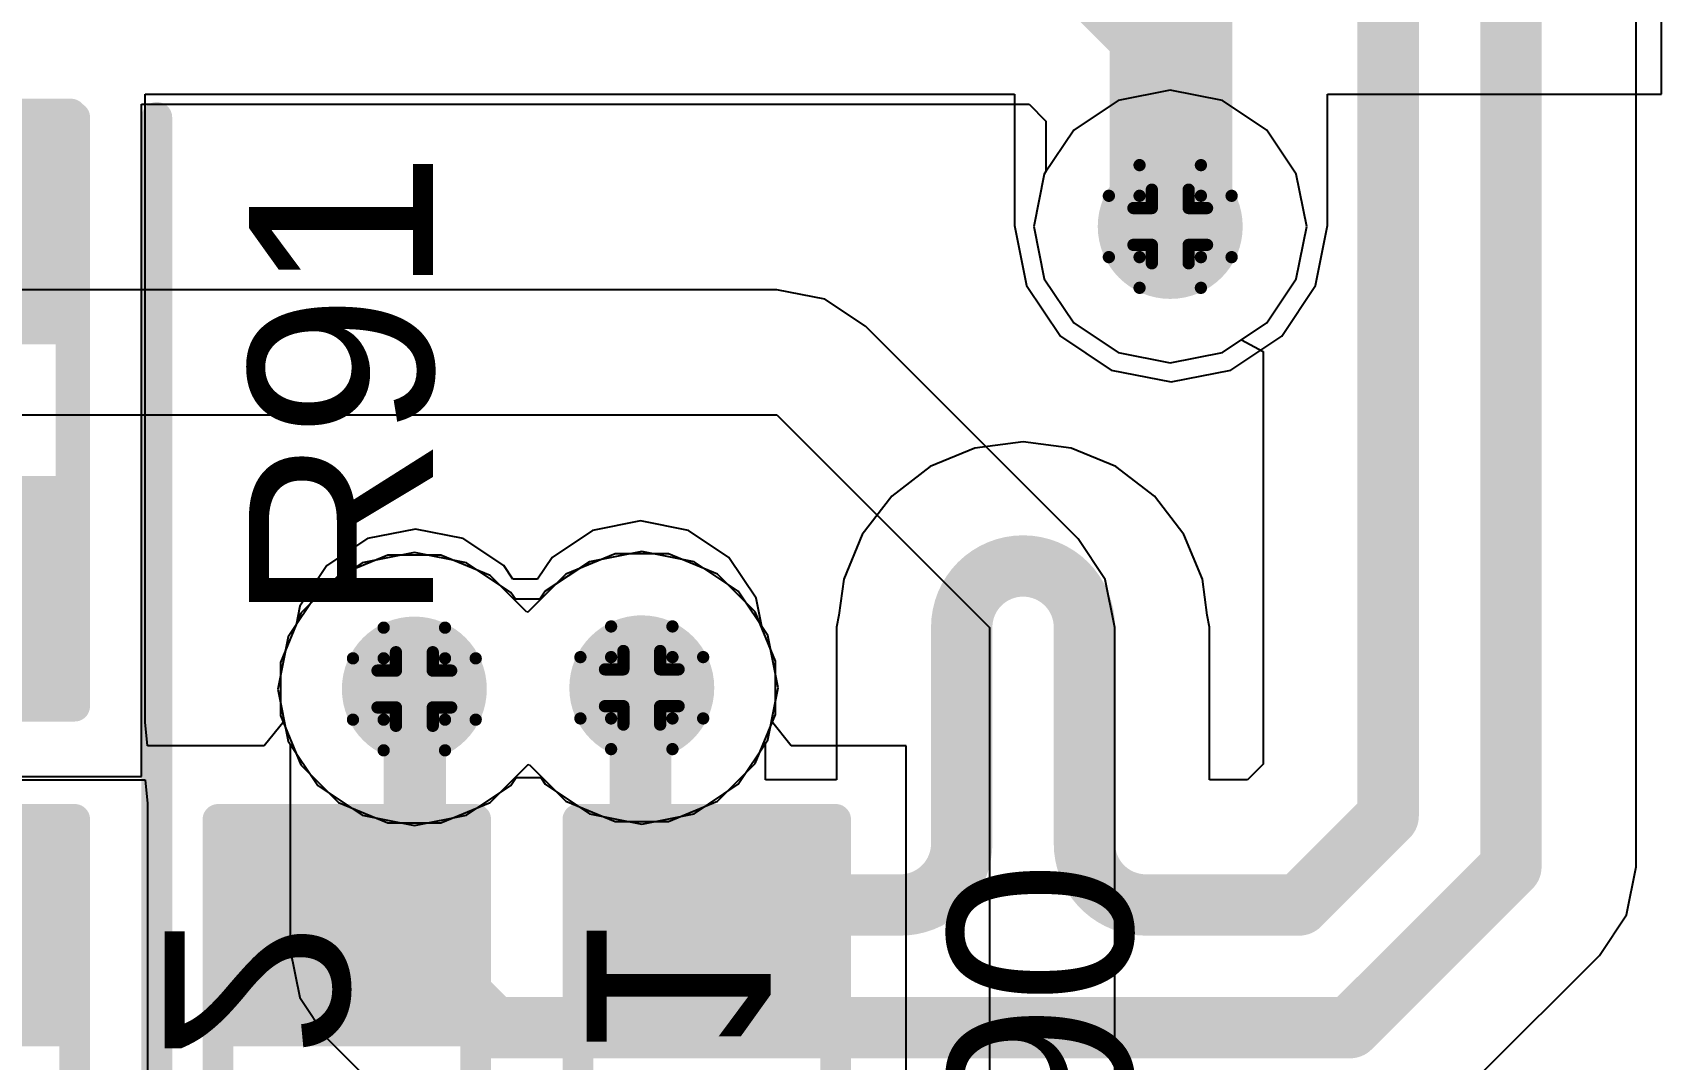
# Model space of a CAD drawing. Header units: inches. Extents: x 0 to 198, y 0 to 199.
# Drawn here: x 3.6598 to 3.9252, y 3.4739 to 3.6413 of the extents above; entities that cross this region are included whole.
import ezdxf

# ---------------------------------------------------------------- set-up
doc = ezdxf.new("R2010")
doc.units = ezdxf.units.IN
doc.header["$MEASUREMENT"] = 0
for name, color, linetype in [('Bottom Layer', 5, 'Continuous'), ('Bottom Overlay', 54, 'Continuous'), ('Bottom Paste', 16, 'Continuous'), ('Bottom Solder', 6, 'Continuous'), ('Drill Drawing', 1, 'Continuous'), ('Layer 1', 16, 'Continuous'), ('Layer 2', 76, 'Continuous'), ('Top Layer', 1, 'Continuous'), ('Top Overlay', 2, 'Continuous'), ('Top Paste', 8, 'Continuous'), ('Top Solder', 216, 'Continuous'), ('Via Holes', 16, 'Continuous')]:
    doc.layers.add(name, color=color, linetype=linetype)
doc.styles.add('Arial', font='', dxfattribs={"height": 0.2})
doc.styles.get('Arial').set_extended_font_data('Arial')

# ---------------------------------------------------------------- blocks, each defined once
blk = doc.blocks.new('R___0603_88')
at = {"layer": 'Top Layer'}
for points in [[(-0.015, 0.0175), (-0.015, -0.0175), (-0.045, -0.0175), (-0.045, 0.0175)], [(0.045, 0.0175), (0.045, -0.0175), (0.015, -0.0175), (0.015, 0.0175)]]:
    blk.add_hatch(color=1, dxfattribs=at).paths.add_polyline_path(points)
at = {"layer": 'Top Paste'}
for points in [[(-0.015, 0.0175), (-0.015, -0.0175), (-0.045, -0.0175), (-0.045, 0.0175)], [(0.045, 0.0175), (0.045, -0.0175), (0.015, -0.0175), (0.015, 0.0175)]]:
    blk.add_hatch(color=8, dxfattribs=at).paths.add_polyline_path(points)
at = {"layer": 'Top Solder'}
for points in [[(-0.011, 0.0215), (-0.011, -0.0215), (-0.049, -0.0215), (-0.049, 0.0215)], [(0.049, 0.0215), (0.049, -0.0215), (0.011, -0.0215), (0.011, 0.0215)]]:
    blk.add_hatch(color=216, dxfattribs=at).paths.add_polyline_path(points)
at = {"layer": 'Top Overlay'}
for points in [[(0.048, 0.021, 0.005, 0.005, 0), (-0.048, 0.021, 0.005, 0.005, 0)], [(-0.048, -0.021, 0.005, 0.005, 0), (-0.048, 0.021, 0.005, 0.005, 0)], [(0.048, -0.021, 0.005, 0.005, 0), (0.048, 0.021, 0.005, 0.005, 0)], [(0.048, -0.021, 0.005, 0.005, 0), (-0.048, -0.021, 0.005, 0.005, 0)]]:
    blk.add_lwpolyline(points, format="xyseb", dxfattribs=at)
for points in [[(-0.04925, 0.021, 0.0025, 0.0025, 1), (-0.04675, 0.021, 0.0025, 0.0025, 1)], [(-0.04925, 0.021, 0.0025, 0.0025, 1), (-0.04675, 0.021, 0.0025, 0.0025, 1)], [(0.04675, 0.021, 0.0025, 0.0025, 1), (0.04925, 0.021, 0.0025, 0.0025, 1)], [(0.04675, 0.021, 0.0025, 0.0025, 1), (0.04925, 0.021, 0.0025, 0.0025, 1)], [(-0.04925, -0.021, 0.0025, 0.0025, 1), (-0.04675, -0.021, 0.0025, 0.0025, 1)], [(-0.04925, -0.021, 0.0025, 0.0025, 1), (-0.04675, -0.021, 0.0025, 0.0025, 1)], [(0.04675, -0.021, 0.0025, 0.0025, 1), (0.04925, -0.021, 0.0025, 0.0025, 1)], [(0.04675, -0.021, 0.0025, 0.0025, 1), (0.04925, -0.021, 0.0025, 0.0025, 1)]]:
    blk.add_lwpolyline(points, format="xyseb", close=True, dxfattribs=at)
blk = doc.blocks.new('R___0603_92')
at = {"layer": 'Top Layer'}
for points in [[(-0.015, 0.0175), (-0.015, -0.0175), (-0.045, -0.0175), (-0.045, 0.0175)], [(0.045, 0.0175), (0.045, -0.0175), (0.015, -0.0175), (0.015, 0.0175)]]:
    blk.add_hatch(color=1, dxfattribs=at).paths.add_polyline_path(points)
at = {"layer": 'Top Paste'}
for points in [[(-0.015, 0.0175), (-0.015, -0.0175), (-0.045, -0.0175), (-0.045, 0.0175)], [(0.045, 0.0175), (0.045, -0.0175), (0.015, -0.0175), (0.015, 0.0175)]]:
    blk.add_hatch(color=8, dxfattribs=at).paths.add_polyline_path(points)
at = {"layer": 'Top Solder'}
for points in [[(-0.011, 0.0215), (-0.011, -0.0215), (-0.049, -0.0215), (-0.049, 0.0215)], [(0.049, 0.0215), (0.049, -0.0215), (0.011, -0.0215), (0.011, 0.0215)]]:
    blk.add_hatch(color=216, dxfattribs=at).paths.add_polyline_path(points)
at = {"layer": 'Top Overlay'}
for points in [[(-0.048, -0.021, 0.005, 0.005, 0), (-0.048, 0.021, 0.005, 0.005, 0)], [(0.048, 0.021, 0.005, 0.005, 0), (-0.048, 0.021, 0.005, 0.005, 0)], [(0.048, -0.021, 0.005, 0.005, 0), (0.048, 0.021, 0.005, 0.005, 0)], [(0.048, -0.021, 0.005, 0.005, 0), (-0.048, -0.021, 0.005, 0.005, 0)]]:
    blk.add_lwpolyline(points, format="xyseb", dxfattribs=at)
for points in [[(-0.04925, 0.021, 0.0025, 0.0025, 1), (-0.04675, 0.021, 0.0025, 0.0025, 1)], [(-0.04925, 0.021, 0.0025, 0.0025, 1), (-0.04675, 0.021, 0.0025, 0.0025, 1)], [(0.04675, 0.021, 0.0025, 0.0025, 1), (0.04925, 0.021, 0.0025, 0.0025, 1)], [(0.04675, 0.021, 0.0025, 0.0025, 1), (0.04925, 0.021, 0.0025, 0.0025, 1)], [(-0.04925, -0.021, 0.0025, 0.0025, 1), (-0.04675, -0.021, 0.0025, 0.0025, 1)], [(-0.04925, -0.021, 0.0025, 0.0025, 1), (-0.04675, -0.021, 0.0025, 0.0025, 1)], [(0.04675, -0.021, 0.0025, 0.0025, 1), (0.04925, -0.021, 0.0025, 0.0025, 1)], [(0.04675, -0.021, 0.0025, 0.0025, 1), (0.04925, -0.021, 0.0025, 0.0025, 1)]]:
    blk.add_lwpolyline(points, format="xyseb", close=True, dxfattribs=at)
blk = doc.blocks.new('R___0603_100')
at = {"layer": 'Top Layer'}
for points in [[(-0.015, 0.0175), (-0.015, -0.0175), (-0.045, -0.0175), (-0.045, 0.0175)], [(0.045, 0.0175), (0.045, -0.0175), (0.015, -0.0175), (0.015, 0.0175)]]:
    blk.add_hatch(color=1, dxfattribs=at).paths.add_polyline_path(points)
at = {"layer": 'Top Paste'}
for points in [[(-0.015, 0.0175), (-0.015, -0.0175), (-0.045, -0.0175), (-0.045, 0.0175)], [(0.045, 0.0175), (0.045, -0.0175), (0.015, -0.0175), (0.015, 0.0175)]]:
    blk.add_hatch(color=8, dxfattribs=at).paths.add_polyline_path(points)
at = {"layer": 'Top Solder'}
for points in [[(-0.011, 0.0215), (-0.011, -0.0215), (-0.049, -0.0215), (-0.049, 0.0215)], [(0.049, 0.0215), (0.049, -0.0215), (0.011, -0.0215), (0.011, 0.0215)]]:
    blk.add_hatch(color=216, dxfattribs=at).paths.add_polyline_path(points)
at = {"layer": 'Top Overlay'}
for points in [[(0.048, 0.021, 0.005, 0.005, 0), (-0.048, 0.021, 0.005, 0.005, 0)], [(-0.048, -0.021, 0.005, 0.005, 0), (-0.048, 0.021, 0.005, 0.005, 0)], [(0.048, -0.021, 0.005, 0.005, 0), (0.048, 0.021, 0.005, 0.005, 0)], [(0.048, -0.021, 0.005, 0.005, 0), (-0.048, -0.021, 0.005, 0.005, 0)]]:
    blk.add_lwpolyline(points, format="xyseb", dxfattribs=at)
for points in [[(-0.04925, 0.021, 0.0025, 0.0025, 1), (-0.04675, 0.021, 0.0025, 0.0025, 1)], [(-0.04925, 0.021, 0.0025, 0.0025, 1), (-0.04675, 0.021, 0.0025, 0.0025, 1)], [(0.04675, 0.021, 0.0025, 0.0025, 1), (0.04925, 0.021, 0.0025, 0.0025, 1)], [(0.04675, 0.021, 0.0025, 0.0025, 1), (0.04925, 0.021, 0.0025, 0.0025, 1)], [(-0.04925, -0.021, 0.0025, 0.0025, 1), (-0.04675, -0.021, 0.0025, 0.0025, 1)], [(-0.04925, -0.021, 0.0025, 0.0025, 1), (-0.04675, -0.021, 0.0025, 0.0025, 1)], [(0.04675, -0.021, 0.0025, 0.0025, 1), (0.04925, -0.021, 0.0025, 0.0025, 1)], [(0.04675, -0.021, 0.0025, 0.0025, 1), (0.04925, -0.021, 0.0025, 0.0025, 1)]]:
    blk.add_lwpolyline(points, format="xyseb", close=True, dxfattribs=at)
blk = doc.blocks.new('R___0603_101')
at = {"layer": 'Top Layer'}
for points in [[(-0.015, 0.0175), (-0.015, -0.0175), (-0.045, -0.0175), (-0.045, 0.0175)], [(0.045, 0.0175), (0.045, -0.0175), (0.015, -0.0175), (0.015, 0.0175)]]:
    blk.add_hatch(color=1, dxfattribs=at).paths.add_polyline_path(points)
at = {"layer": 'Top Paste'}
for points in [[(-0.015, 0.0175), (-0.015, -0.0175), (-0.045, -0.0175), (-0.045, 0.0175)], [(0.045, 0.0175), (0.045, -0.0175), (0.015, -0.0175), (0.015, 0.0175)]]:
    blk.add_hatch(color=8, dxfattribs=at).paths.add_polyline_path(points)
at = {"layer": 'Top Solder'}
for points in [[(-0.011, 0.0215), (-0.011, -0.0215), (-0.049, -0.0215), (-0.049, 0.0215)], [(0.049, 0.0215), (0.049, -0.0215), (0.011, -0.0215), (0.011, 0.0215)]]:
    blk.add_hatch(color=216, dxfattribs=at).paths.add_polyline_path(points)
at = {"layer": 'Top Overlay'}
for points in [[(0.048, 0.021, 0.005, 0.005, 0), (-0.048, 0.021, 0.005, 0.005, 0)], [(-0.048, -0.021, 0.005, 0.005, 0), (-0.048, 0.021, 0.005, 0.005, 0)], [(0.048, -0.021, 0.005, 0.005, 0), (0.048, 0.021, 0.005, 0.005, 0)], [(0.048, -0.021, 0.005, 0.005, 0), (-0.048, -0.021, 0.005, 0.005, 0)]]:
    blk.add_lwpolyline(points, format="xyseb", dxfattribs=at)
for points in [[(-0.04925, 0.021, 0.0025, 0.0025, 1), (-0.04675, 0.021, 0.0025, 0.0025, 1)], [(-0.04925, 0.021, 0.0025, 0.0025, 1), (-0.04675, 0.021, 0.0025, 0.0025, 1)], [(0.04675, 0.021, 0.0025, 0.0025, 1), (0.04925, 0.021, 0.0025, 0.0025, 1)], [(0.04675, 0.021, 0.0025, 0.0025, 1), (0.04925, 0.021, 0.0025, 0.0025, 1)], [(-0.04925, -0.021, 0.0025, 0.0025, 1), (-0.04675, -0.021, 0.0025, 0.0025, 1)], [(-0.04925, -0.021, 0.0025, 0.0025, 1), (-0.04675, -0.021, 0.0025, 0.0025, 1)], [(0.04675, -0.021, 0.0025, 0.0025, 1), (0.04925, -0.021, 0.0025, 0.0025, 1)], [(0.04675, -0.021, 0.0025, 0.0025, 1), (0.04925, -0.021, 0.0025, 0.0025, 1)]]:
    blk.add_lwpolyline(points, format="xyseb", close=True, dxfattribs=at)
blk = doc.blocks.new('R___0603_B_102')
at = {"layer": 'Bottom Layer'}
for points in [[(-0.045, -0.0175), (-0.045, 0.0175), (-0.015, 0.0175), (-0.015, -0.0175)], [(0.015, -0.0175), (0.015, 0.0175), (0.045, 0.0175), (0.045, -0.0175)]]:
    blk.add_hatch(color=5, dxfattribs=at).paths.add_polyline_path(points)
at = {"layer": 'Bottom Paste'}
for points in [[(-0.045, -0.0175), (-0.045, 0.0175), (-0.015, 0.0175), (-0.015, -0.0175)], [(0.015, -0.0175), (0.015, 0.0175), (0.045, 0.0175), (0.045, -0.0175)]]:
    blk.add_hatch(color=16, dxfattribs=at).paths.add_polyline_path(points)
at = {"layer": 'Bottom Solder'}
for points in [[(-0.049, -0.0215), (-0.049, 0.0215), (-0.011, 0.0215), (-0.011, -0.0215)], [(0.011, -0.0215), (0.011, 0.0215), (0.049, 0.0215), (0.049, -0.0215)]]:
    blk.add_hatch(color=6, dxfattribs=at).paths.add_polyline_path(points)
at = {"layer": 'Bottom Overlay'}
for points in [[(-0.048, -0.021, 0.005, 0.005, 0), (-0.048, 0.021, 0.005, 0.005, 0)], [(0.048, 0.021, 0.005, 0.005, 0), (-0.048, 0.021, 0.005, 0.005, 0)], [(0.048, -0.021, 0.005, 0.005, 0), (0.048, 0.021, 0.005, 0.005, 0)], [(0.048, -0.021, 0.005, 0.005, 0), (-0.048, -0.021, 0.005, 0.005, 0)]]:
    blk.add_lwpolyline(points, format="xyseb", dxfattribs=at)
for points in [[(-0.04925, 0.021, 0.0025, 0.0025, 1), (-0.04675, 0.021, 0.0025, 0.0025, 1)], [(-0.04925, 0.021, 0.0025, 0.0025, 1), (-0.04675, 0.021, 0.0025, 0.0025, 1)], [(0.04675, 0.021, 0.0025, 0.0025, 1), (0.04925, 0.021, 0.0025, 0.0025, 1)], [(0.04675, 0.021, 0.0025, 0.0025, 1), (0.04925, 0.021, 0.0025, 0.0025, 1)], [(-0.04925, -0.021, 0.0025, 0.0025, 1), (-0.04675, -0.021, 0.0025, 0.0025, 1)], [(-0.04925, -0.021, 0.0025, 0.0025, 1), (-0.04675, -0.021, 0.0025, 0.0025, 1)], [(0.04675, -0.021, 0.0025, 0.0025, 1), (0.04925, -0.021, 0.0025, 0.0025, 1)], [(0.04675, -0.021, 0.0025, 0.0025, 1), (0.04925, -0.021, 0.0025, 0.0025, 1)]]:
    blk.add_lwpolyline(points, format="xyseb", close=True, dxfattribs=at)

msp = doc.modelspace()

# ---------------------------------------------------------------- hatches: boundary and pattern name
at = {"layer": 'Bottom Layer'}
h = msp.add_hatch(color=5, dxfattribs=at)
edge = h.paths.add_edge_path()
edge.add_arc((3.84513, 3.60967), 0.01181, 0, 360)
h = msp.add_hatch(color=5, dxfattribs=at)
edge = h.paths.add_edge_path()
edge.add_arc((3.72196, 3.53426), 0.01181, 0, 360)
h = msp.add_hatch(color=5, dxfattribs=at)
edge = h.paths.add_edge_path()
edge.add_arc((3.75902, 3.53446), 0.01181, 0, 360)
at = {"layer": 'Layer 1'}
h = msp.add_hatch(color=16, dxfattribs=at)
edge = h.paths.add_edge_path()
edge.add_arc((3.84513, 3.60967), 0.01181, 0, 360)
h = msp.add_hatch(color=16, dxfattribs=at)
edge = h.paths.add_edge_path()
edge.add_arc((3.72196, 3.53426), 0.01181, 0, 360)
h = msp.add_hatch(color=16, dxfattribs=at)
edge = h.paths.add_edge_path()
edge.add_arc((3.75902, 3.53446), 0.01181, 0, 360)
at = {"layer": 'Layer 2'}
h = msp.add_hatch(color=76, dxfattribs=at)
edge = h.paths.add_edge_path()
edge.add_arc((3.84513, 3.60967), 0.01181, 0, 360)
h = msp.add_hatch(color=76, dxfattribs=at)
edge = h.paths.add_edge_path()
edge.add_arc((3.72196, 3.53426), 0.01181, 0, 360)
h = msp.add_hatch(color=76, dxfattribs=at)
edge = h.paths.add_edge_path()
edge.add_arc((3.75902, 3.53446), 0.01181, 0, 360)
at = {"layer": 'Top Layer'}
h = msp.add_hatch(color=1, dxfattribs=at)
edge = h.paths.add_edge_path()
edge.add_arc((3.84513, 3.60967), 0.01181, 0, 360)
h = msp.add_hatch(color=1, dxfattribs=at)
edge = h.paths.add_edge_path()
edge.add_arc((3.72196, 3.53426), 0.01181, 0, 360)
h = msp.add_hatch(color=1, dxfattribs=at)
edge = h.paths.add_edge_path()
edge.add_arc((3.75902, 3.53446), 0.01181, 0, 360)
at = {"layer": 'Via Holes'}
h = msp.add_hatch(color=7, dxfattribs=at)
edge = h.paths.add_edge_path()
edge.add_arc((3.84513, 3.60967), 0.00591, 0, 360)
h = msp.add_hatch(color=7, dxfattribs=at)
edge = h.paths.add_edge_path()
edge.add_arc((3.72196, 3.53426), 0.00591, 0, 360)
h = msp.add_hatch(color=7, dxfattribs=at)
edge = h.paths.add_edge_path()
edge.add_arc((3.75902, 3.53446), 0.00591, 0, 360)

# ---------------------------------------------------------------- linework, layer by layer
at = {"layer": 'Bottom Layer'}
for p, q in [((3.92103, 3.50526), (3.92103, 3.66284)), ((3.6775, 3.58), (3.6775, 3.62961)), ((3.6775, 3.62961), (3.82212, 3.62961)), ((3.82212, 3.62961), (3.82487, 3.62686)), ((3.82487, 3.62686), (3.82487, 3.61861)), ((3.82458, 3.61818), (3.82289, 3.60967)), ((3.82487, 3.61861), (3.82458, 3.61818)), ((3.82289, 3.60967), (3.82458, 3.60116)), ((3.82458, 3.60116), (3.8294, 3.59394)), ((3.8294, 3.59394), (3.83662, 3.58912)), ((3.85364, 3.58912), (3.85672, 3.59118)), ((3.85672, 3.59118), (3.86025, 3.5893)), ((3.83662, 3.58912), (3.84513, 3.58743)), ((3.84513, 3.58743), (3.85364, 3.58912)), ((3.86025, 3.5893), (3.86025, 3.52199)), ((3.6775, 3.52), (3.6775, 3.58)), ((3.81331, 3.57355), (3.80602, 3.57052)), ((3.82115, 3.57458), (3.81331, 3.57355)), ((3.82898, 3.57355), (3.82115, 3.57458)), ((3.83628, 3.57052), (3.82898, 3.57355)), ((3.80602, 3.57052), (3.79975, 3.56571)), ((3.84254, 3.56571), (3.83628, 3.57052)), ((3.79975, 3.56571), (3.79494, 3.55945)), ((3.84735, 3.55945), (3.84254, 3.56571)), ((3.72214, 3.56034), (3.71433, 3.55879)), ((3.72994, 3.55879), (3.72214, 3.56034)), ((3.75101, 3.56012), (3.74439, 3.5557)), ((3.75881, 3.56167), (3.75101, 3.56012)), ((3.76662, 3.56012), (3.75881, 3.56167)), ((3.77323, 3.5557), (3.76662, 3.56012)), ((3.79494, 3.55945), (3.79192, 3.55215)), ((3.85037, 3.55215), (3.84735, 3.55945)), ((3.71433, 3.55879), (3.70772, 3.55437)), ((3.73655, 3.55437), (3.72994, 3.55879)), ((3.70772, 3.55437), (3.7033, 3.54775)), ((3.73803, 3.55216), (3.73655, 3.55437)), ((3.74439, 3.5557), (3.74203, 3.55216)), ((3.77765, 3.54908), (3.77323, 3.5557)), ((3.74203, 3.55216), (3.73803, 3.55216)), ((3.79192, 3.55215), (3.79115, 3.54629)), ((3.85114, 3.54629), (3.85037, 3.55215)), ((3.77857, 3.54446), (3.77765, 3.54908)), ((3.7033, 3.54775), (3.70268, 3.54466)), ((3.79115, 3.54629), (3.79075, 3.54432)), ((3.85154, 3.54432), (3.85114, 3.54629)), ((3.70268, 3.54466), (3.70142, 3.54277)), ((3.77956, 3.54297), (3.77857, 3.54446)), ((3.79075, 3.54432), (3.79075, 3.51945)), ((3.85154, 3.51945), (3.85154, 3.54432)), ((3.70142, 3.54277), (3.69973, 3.53426)), ((3.78126, 3.53446), (3.77956, 3.54297)), ((3.69973, 3.53426), (3.70142, 3.52575)), ((3.77956, 3.52595), (3.78126, 3.53446)), ((3.70142, 3.52575), (3.70174, 3.52526)), ((3.70174, 3.52526), (3.70174, 3.49175)), ((3.7792, 3.52542), (3.77956, 3.52595)), ((3.7792, 3.51945), (3.7792, 3.52542)), ((3.6125, 3.52), (3.6775, 3.52)), ((3.79075, 3.51945), (3.7792, 3.51945)), ((3.8577, 3.51945), (3.85154, 3.51945)), ((3.86025, 3.52199), (3.8577, 3.51945)), ((3.91948, 3.49746), (3.92103, 3.50526)), ((3.91506, 3.49084), (3.91948, 3.49746)), ((3.70174, 3.49175), (3.7033, 3.48395)), ((3.89574, 3.47152), (3.91506, 3.49084)), ((3.7033, 3.48395), (3.70772, 3.47733)), ((3.70772, 3.47733), (3.71633, 3.46872))]:
    msp.add_line(p, q, dxfattribs=at)
for points in [[(3.90064, 3.50526, 0.01, 0.01, 0), (3.90064, 3.66284, 0.01, 0.01, 0)], [(3.88064, 3.51355, 0.01, 0.01, 0), (3.88064, 3.65456, 0.01, 0.01, 0)], [(3.83057, 3.65, 0.01, 0.01, 0), (3.84527, 3.63531, 0.01, 0.01, 0)], [(3.84527, 3.60981, 0.01, 0.01, 0), (3.84527, 3.63531, 0.01, 0.01, 0)], [(3.84513, 3.60967, 0.01, 0.01, 0), (3.84527, 3.60981, 0.01, 0.01, 0)], [(3.81115, 3.54432, 0.01, 0.01, -1), (3.83115, 3.54432, 0.01, 0.01, 0)], [(3.81115, 3.50905, 0.01, 0.01, 0), (3.81115, 3.54432, 0.01, 0.01, 0)], [(3.83115, 3.50905, 0.01, 0.01, 0), (3.83115, 3.54432, 0.01, 0.01, 0)], [(3.75881, 3.50778, 0.01, 0.01, 0), (3.75881, 3.54128, 0.01, 0.01, 0)], [(3.72214, 3.49175, 0.01, 0.01, 0), (3.72214, 3.53995, 0.01, 0.01, 0)], [(3.86615, 3.49905, 0.01, 0.01, 0), (3.88064, 3.51355, 0.01, 0.01, 0)], [(3.75881, 3.50778, 0.01, 0.01, 0), (3.76754, 3.49905, 0.01, 0.01, 0)], [(3.81115, 3.50905, 0.01, 0.01, -0.414214), (3.80115, 3.49905, 0.01, 0.01, 0)], [(3.84115, 3.49905, 0.01, 0.01, -0.414214), (3.83115, 3.50905, 0.01, 0.01, 0)], [(3.87443, 3.47905, 0.01, 0.01, 0), (3.90064, 3.50526, 0.01, 0.01, 0)], [(3.76754, 3.49905, 0.01, 0.01, 0), (3.77661, 3.49905, 0.01, 0.01, 0)], [(3.77661, 3.49905, 0.01, 0.01, 0), (3.80115, 3.49905, 0.01, 0.01, 0)], [(3.84115, 3.49905, 0.01, 0.01, 0), (3.86615, 3.49905, 0.01, 0.01, 0)], [(3.72214, 3.49175, 0.01, 0.01, 0), (3.73483, 3.47905, 0.01, 0.01, 0)], [(3.73483, 3.47905, 0.01, 0.01, 0), (3.87443, 3.47905, 0.01, 0.01, 0)]]:
    msp.add_lwpolyline(points, format="xyseb", dxfattribs=at)
for points in [[(3.84277, 3.63531, 0.005, 0.005, 1), (3.84777, 3.63531, 0.005, 0.005, 1)], [(3.84277, 3.63531, 0.005, 0.005, 1), (3.84777, 3.63531, 0.005, 0.005, 1)], [(3.84263, 3.60967, 0.005, 0.005, 1), (3.84763, 3.60967, 0.005, 0.005, 1)], [(3.84277, 3.60981, 0.005, 0.005, 1), (3.84777, 3.60981, 0.005, 0.005, 1)], [(3.84277, 3.60981, 0.005, 0.005, 1), (3.84777, 3.60981, 0.005, 0.005, 1)], [(3.80865, 3.54432, 0.005, 0.005, 1), (3.81365, 3.54432, 0.005, 0.005, 1)], [(3.80865, 3.54432, 0.005, 0.005, 1), (3.81365, 3.54432, 0.005, 0.005, 1)], [(3.82865, 3.54432, 0.005, 0.005, 1), (3.83365, 3.54432, 0.005, 0.005, 1)], [(3.82865, 3.54432, 0.005, 0.005, 1), (3.83365, 3.54432, 0.005, 0.005, 1)], [(3.75631, 3.54128, 0.005, 0.005, 1), (3.76131, 3.54128, 0.005, 0.005, 1)], [(3.71964, 3.53995, 0.005, 0.005, 1), (3.72464, 3.53995, 0.005, 0.005, 1)], [(3.87814, 3.51355, 0.005, 0.005, 1), (3.88314, 3.51355, 0.005, 0.005, 1)], [(3.87814, 3.51355, 0.005, 0.005, 1), (3.88314, 3.51355, 0.005, 0.005, 1)], [(3.75631, 3.50778, 0.005, 0.005, 1), (3.76131, 3.50778, 0.005, 0.005, 1)], [(3.75631, 3.50778, 0.005, 0.005, 1), (3.76131, 3.50778, 0.005, 0.005, 1)], [(3.80865, 3.50905, 0.005, 0.005, 1), (3.81365, 3.50905, 0.005, 0.005, 1)], [(3.80865, 3.50905, 0.005, 0.005, 1), (3.81365, 3.50905, 0.005, 0.005, 1)], [(3.82865, 3.50905, 0.005, 0.005, 1), (3.83365, 3.50905, 0.005, 0.005, 1)], [(3.82865, 3.50905, 0.005, 0.005, 1), (3.83365, 3.50905, 0.005, 0.005, 1)], [(3.89814, 3.50526, 0.005, 0.005, 1), (3.90314, 3.50526, 0.005, 0.005, 1)], [(3.89814, 3.50526, 0.005, 0.005, 1), (3.90314, 3.50526, 0.005, 0.005, 1)], [(3.76504, 3.49905, 0.005, 0.005, 1), (3.77004, 3.49905, 0.005, 0.005, 1)], [(3.76504, 3.49905, 0.005, 0.005, 1), (3.77004, 3.49905, 0.005, 0.005, 1)], [(3.77411, 3.49905, 0.005, 0.005, 1), (3.77911, 3.49905, 0.005, 0.005, 1)], [(3.77411, 3.49905, 0.005, 0.005, 1), (3.77911, 3.49905, 0.005, 0.005, 1)], [(3.79865, 3.49905, 0.005, 0.005, 1), (3.80365, 3.49905, 0.005, 0.005, 1)], [(3.79865, 3.49905, 0.005, 0.005, 1), (3.80365, 3.49905, 0.005, 0.005, 1)], [(3.83865, 3.49905, 0.005, 0.005, 1), (3.84365, 3.49905, 0.005, 0.005, 1)], [(3.83865, 3.49905, 0.005, 0.005, 1), (3.84365, 3.49905, 0.005, 0.005, 1)], [(3.86365, 3.49905, 0.005, 0.005, 1), (3.86865, 3.49905, 0.005, 0.005, 1)], [(3.86365, 3.49905, 0.005, 0.005, 1), (3.86865, 3.49905, 0.005, 0.005, 1)], [(3.71964, 3.49175, 0.005, 0.005, 1), (3.72464, 3.49175, 0.005, 0.005, 1)], [(3.71964, 3.49175, 0.005, 0.005, 1), (3.72464, 3.49175, 0.005, 0.005, 1)], [(3.73233, 3.47905, 0.005, 0.005, 1), (3.73733, 3.47905, 0.005, 0.005, 1)], [(3.73233, 3.47905, 0.005, 0.005, 1), (3.73733, 3.47905, 0.005, 0.005, 1)], [(3.87193, 3.47905, 0.005, 0.005, 1), (3.87693, 3.47905, 0.005, 0.005, 1)], [(3.87193, 3.47905, 0.005, 0.005, 1), (3.87693, 3.47905, 0.005, 0.005, 1)]]:
    msp.add_lwpolyline(points, format="xyseb", close=True, dxfattribs=at)
at = {"layer": 'Drill Drawing'}
for points in [[(3.84013, 3.61467, 0.002, 0.002, 0), (3.84013, 3.61967, 0.002, 0.002, 0)], [(3.84013, 3.61967, 0.002, 0.002, 0), (3.85013, 3.61967, 0.002, 0.002, 0)], [(3.85013, 3.61467, 0.002, 0.002, 0), (3.85013, 3.61967, 0.002, 0.002, 0)], [(3.83513, 3.60467, 0.002, 0.002, 0), (3.83513, 3.61467, 0.002, 0.002, 0)], [(3.83513, 3.61467, 0.002, 0.002, 0), (3.84013, 3.61467, 0.002, 0.002, 0)], [(3.84213, 3.61267, 0.002, 0.002, 0), (3.84213, 3.61567, 0.002, 0.002, 0)], [(3.84213, 3.61567, 0.002, 0.002, 0), (3.84813, 3.61567, 0.002, 0.002, 0)], [(3.84813, 3.61267, 0.002, 0.002, 0), (3.84813, 3.61567, 0.002, 0.002, 0)], [(3.85013, 3.61467, 0.002, 0.002, 0), (3.85513, 3.61467, 0.002, 0.002, 0)], [(3.85513, 3.60467, 0.002, 0.002, 0), (3.85513, 3.61467, 0.002, 0.002, 0)], [(3.83913, 3.60667, 0.002, 0.002, 0), (3.83913, 3.61267, 0.002, 0.002, 0)], [(3.83913, 3.61267, 0.002, 0.002, 0), (3.84213, 3.61267, 0.002, 0.002, 0)], [(3.84813, 3.61267, 0.002, 0.002, 0), (3.85113, 3.61267, 0.002, 0.002, 0)], [(3.85113, 3.60667, 0.002, 0.002, 0), (3.85113, 3.61267, 0.002, 0.002, 0)], [(3.83913, 3.60667, 0.002, 0.002, 0), (3.84213, 3.60667, 0.002, 0.002, 0)], [(3.84213, 3.60367, 0.002, 0.002, 0), (3.84213, 3.60667, 0.002, 0.002, 0)], [(3.84813, 3.60667, 0.002, 0.002, 0), (3.85113, 3.60667, 0.002, 0.002, 0)], [(3.84813, 3.60367, 0.002, 0.002, 0), (3.84813, 3.60667, 0.002, 0.002, 0)], [(3.83513, 3.60467, 0.002, 0.002, 0), (3.84013, 3.60467, 0.002, 0.002, 0)], [(3.84013, 3.59967, 0.002, 0.002, 0), (3.84013, 3.60467, 0.002, 0.002, 0)], [(3.84213, 3.60367, 0.002, 0.002, 0), (3.84813, 3.60367, 0.002, 0.002, 0)], [(3.85013, 3.60467, 0.002, 0.002, 0), (3.85513, 3.60467, 0.002, 0.002, 0)], [(3.85013, 3.59967, 0.002, 0.002, 0), (3.85013, 3.60467, 0.002, 0.002, 0)], [(3.84013, 3.59967, 0.002, 0.002, 0), (3.85013, 3.59967, 0.002, 0.002, 0)], [(3.71696, 3.53926, 0.002, 0.002, 0), (3.71696, 3.54426, 0.002, 0.002, 0)], [(3.71696, 3.54426, 0.002, 0.002, 0), (3.72696, 3.54426, 0.002, 0.002, 0)], [(3.72696, 3.53926, 0.002, 0.002, 0), (3.72696, 3.54426, 0.002, 0.002, 0)], [(3.75402, 3.53946, 0.002, 0.002, 0), (3.75402, 3.54446, 0.002, 0.002, 0)], [(3.75402, 3.54446, 0.002, 0.002, 0), (3.76402, 3.54446, 0.002, 0.002, 0)], [(3.76402, 3.53946, 0.002, 0.002, 0), (3.76402, 3.54446, 0.002, 0.002, 0)], [(3.71896, 3.53726, 0.002, 0.002, 0), (3.71896, 3.54026, 0.002, 0.002, 0)], [(3.71896, 3.54026, 0.002, 0.002, 0), (3.72496, 3.54026, 0.002, 0.002, 0)], [(3.72496, 3.53726, 0.002, 0.002, 0), (3.72496, 3.54026, 0.002, 0.002, 0)], [(3.75602, 3.53746, 0.002, 0.002, 0), (3.75602, 3.54046, 0.002, 0.002, 0)], [(3.75602, 3.54046, 0.002, 0.002, 0), (3.76202, 3.54046, 0.002, 0.002, 0)], [(3.76202, 3.53746, 0.002, 0.002, 0), (3.76202, 3.54046, 0.002, 0.002, 0)], [(3.71196, 3.52926, 0.002, 0.002, 0), (3.71196, 3.53926, 0.002, 0.002, 0)], [(3.71196, 3.53926, 0.002, 0.002, 0), (3.71696, 3.53926, 0.002, 0.002, 0)], [(3.71596, 3.53126, 0.002, 0.002, 0), (3.71596, 3.53726, 0.002, 0.002, 0)], [(3.71596, 3.53726, 0.002, 0.002, 0), (3.71896, 3.53726, 0.002, 0.002, 0)], [(3.72496, 3.53726, 0.002, 0.002, 0), (3.72796, 3.53726, 0.002, 0.002, 0)], [(3.72696, 3.53926, 0.002, 0.002, 0), (3.73196, 3.53926, 0.002, 0.002, 0)], [(3.72796, 3.53126, 0.002, 0.002, 0), (3.72796, 3.53726, 0.002, 0.002, 0)], [(3.73196, 3.52926, 0.002, 0.002, 0), (3.73196, 3.53926, 0.002, 0.002, 0)], [(3.74902, 3.52946, 0.002, 0.002, 0), (3.74902, 3.53946, 0.002, 0.002, 0)], [(3.74902, 3.53946, 0.002, 0.002, 0), (3.75402, 3.53946, 0.002, 0.002, 0)], [(3.75302, 3.53146, 0.002, 0.002, 0), (3.75302, 3.53746, 0.002, 0.002, 0)], [(3.75302, 3.53746, 0.002, 0.002, 0), (3.75602, 3.53746, 0.002, 0.002, 0)], [(3.76202, 3.53746, 0.002, 0.002, 0), (3.76502, 3.53746, 0.002, 0.002, 0)], [(3.76402, 3.53946, 0.002, 0.002, 0), (3.76902, 3.53946, 0.002, 0.002, 0)], [(3.76502, 3.53146, 0.002, 0.002, 0), (3.76502, 3.53746, 0.002, 0.002, 0)], [(3.76902, 3.52946, 0.002, 0.002, 0), (3.76902, 3.53946, 0.002, 0.002, 0)], [(3.71196, 3.52926, 0.002, 0.002, 0), (3.71696, 3.52926, 0.002, 0.002, 0)], [(3.71596, 3.53126, 0.002, 0.002, 0), (3.71896, 3.53126, 0.002, 0.002, 0)], [(3.71696, 3.52426, 0.002, 0.002, 0), (3.71696, 3.52926, 0.002, 0.002, 0)], [(3.71896, 3.52826, 0.002, 0.002, 0), (3.71896, 3.53126, 0.002, 0.002, 0)], [(3.72496, 3.53126, 0.002, 0.002, 0), (3.72796, 3.53126, 0.002, 0.002, 0)], [(3.72496, 3.52826, 0.002, 0.002, 0), (3.72496, 3.53126, 0.002, 0.002, 0)], [(3.72696, 3.52926, 0.002, 0.002, 0), (3.73196, 3.52926, 0.002, 0.002, 0)], [(3.72696, 3.52426, 0.002, 0.002, 0), (3.72696, 3.52926, 0.002, 0.002, 0)], [(3.74902, 3.52946, 0.002, 0.002, 0), (3.75402, 3.52946, 0.002, 0.002, 0)], [(3.75302, 3.53146, 0.002, 0.002, 0), (3.75602, 3.53146, 0.002, 0.002, 0)], [(3.75402, 3.52446, 0.002, 0.002, 0), (3.75402, 3.52946, 0.002, 0.002, 0)], [(3.75602, 3.52846, 0.002, 0.002, 0), (3.75602, 3.53146, 0.002, 0.002, 0)], [(3.76202, 3.53146, 0.002, 0.002, 0), (3.76502, 3.53146, 0.002, 0.002, 0)], [(3.76202, 3.52846, 0.002, 0.002, 0), (3.76202, 3.53146, 0.002, 0.002, 0)], [(3.76402, 3.52946, 0.002, 0.002, 0), (3.76902, 3.52946, 0.002, 0.002, 0)], [(3.76402, 3.52446, 0.002, 0.002, 0), (3.76402, 3.52946, 0.002, 0.002, 0)], [(3.71896, 3.52826, 0.002, 0.002, 0), (3.72496, 3.52826, 0.002, 0.002, 0)], [(3.75602, 3.52846, 0.002, 0.002, 0), (3.76202, 3.52846, 0.002, 0.002, 0)], [(3.71696, 3.52426, 0.002, 0.002, 0), (3.72696, 3.52426, 0.002, 0.002, 0)], [(3.75402, 3.52446, 0.002, 0.002, 0), (3.76402, 3.52446, 0.002, 0.002, 0)]]:
    msp.add_lwpolyline(points, format="xyseb", dxfattribs=at)
for points in [[(3.83963, 3.61967, 0.001, 0.001, 1), (3.84063, 3.61967, 0.001, 0.001, 1)], [(3.83963, 3.61967, 0.001, 0.001, 1), (3.84063, 3.61967, 0.001, 0.001, 1)], [(3.84963, 3.61967, 0.001, 0.001, 1), (3.85063, 3.61967, 0.001, 0.001, 1)], [(3.84963, 3.61967, 0.001, 0.001, 1), (3.85063, 3.61967, 0.001, 0.001, 1)], [(3.83463, 3.61467, 0.001, 0.001, 1), (3.83563, 3.61467, 0.001, 0.001, 1)], [(3.83463, 3.61467, 0.001, 0.001, 1), (3.83563, 3.61467, 0.001, 0.001, 1)], [(3.83963, 3.61467, 0.001, 0.001, 1), (3.84063, 3.61467, 0.001, 0.001, 1)], [(3.83963, 3.61467, 0.001, 0.001, 1), (3.84063, 3.61467, 0.001, 0.001, 1)], [(3.84163, 3.61567, 0.001, 0.001, 1), (3.84263, 3.61567, 0.001, 0.001, 1)], [(3.84163, 3.61567, 0.001, 0.001, 1), (3.84263, 3.61567, 0.001, 0.001, 1)], [(3.84763, 3.61567, 0.001, 0.001, 1), (3.84863, 3.61567, 0.001, 0.001, 1)], [(3.84763, 3.61567, 0.001, 0.001, 1), (3.84863, 3.61567, 0.001, 0.001, 1)], [(3.84963, 3.61467, 0.001, 0.001, 1), (3.85063, 3.61467, 0.001, 0.001, 1)], [(3.84963, 3.61467, 0.001, 0.001, 1), (3.85063, 3.61467, 0.001, 0.001, 1)], [(3.85463, 3.61467, 0.001, 0.001, 1), (3.85563, 3.61467, 0.001, 0.001, 1)], [(3.85463, 3.61467, 0.001, 0.001, 1), (3.85563, 3.61467, 0.001, 0.001, 1)], [(3.83863, 3.61267, 0.001, 0.001, 1), (3.83963, 3.61267, 0.001, 0.001, 1)], [(3.83863, 3.61267, 0.001, 0.001, 1), (3.83963, 3.61267, 0.001, 0.001, 1)], [(3.84163, 3.61267, 0.001, 0.001, 1), (3.84263, 3.61267, 0.001, 0.001, 1)], [(3.84163, 3.61267, 0.001, 0.001, 1), (3.84263, 3.61267, 0.001, 0.001, 1)], [(3.84763, 3.61267, 0.001, 0.001, 1), (3.84863, 3.61267, 0.001, 0.001, 1)], [(3.84763, 3.61267, 0.001, 0.001, 1), (3.84863, 3.61267, 0.001, 0.001, 1)], [(3.85063, 3.61267, 0.001, 0.001, 1), (3.85163, 3.61267, 0.001, 0.001, 1)], [(3.85063, 3.61267, 0.001, 0.001, 1), (3.85163, 3.61267, 0.001, 0.001, 1)], [(3.83863, 3.60667, 0.001, 0.001, 1), (3.83963, 3.60667, 0.001, 0.001, 1)], [(3.83863, 3.60667, 0.001, 0.001, 1), (3.83963, 3.60667, 0.001, 0.001, 1)], [(3.84163, 3.60667, 0.001, 0.001, 1), (3.84263, 3.60667, 0.001, 0.001, 1)], [(3.84163, 3.60667, 0.001, 0.001, 1), (3.84263, 3.60667, 0.001, 0.001, 1)], [(3.84763, 3.60667, 0.001, 0.001, 1), (3.84863, 3.60667, 0.001, 0.001, 1)], [(3.84763, 3.60667, 0.001, 0.001, 1), (3.84863, 3.60667, 0.001, 0.001, 1)], [(3.85063, 3.60667, 0.001, 0.001, 1), (3.85163, 3.60667, 0.001, 0.001, 1)], [(3.85063, 3.60667, 0.001, 0.001, 1), (3.85163, 3.60667, 0.001, 0.001, 1)], [(3.83463, 3.60467, 0.001, 0.001, 1), (3.83563, 3.60467, 0.001, 0.001, 1)], [(3.83463, 3.60467, 0.001, 0.001, 1), (3.83563, 3.60467, 0.001, 0.001, 1)], [(3.83963, 3.60467, 0.001, 0.001, 1), (3.84063, 3.60467, 0.001, 0.001, 1)], [(3.83963, 3.60467, 0.001, 0.001, 1), (3.84063, 3.60467, 0.001, 0.001, 1)], [(3.84163, 3.60367, 0.001, 0.001, 1), (3.84263, 3.60367, 0.001, 0.001, 1)], [(3.84163, 3.60367, 0.001, 0.001, 1), (3.84263, 3.60367, 0.001, 0.001, 1)], [(3.84763, 3.60367, 0.001, 0.001, 1), (3.84863, 3.60367, 0.001, 0.001, 1)], [(3.84763, 3.60367, 0.001, 0.001, 1), (3.84863, 3.60367, 0.001, 0.001, 1)], [(3.84963, 3.60467, 0.001, 0.001, 1), (3.85063, 3.60467, 0.001, 0.001, 1)], [(3.84963, 3.60467, 0.001, 0.001, 1), (3.85063, 3.60467, 0.001, 0.001, 1)], [(3.85463, 3.60467, 0.001, 0.001, 1), (3.85563, 3.60467, 0.001, 0.001, 1)], [(3.85463, 3.60467, 0.001, 0.001, 1), (3.85563, 3.60467, 0.001, 0.001, 1)], [(3.83963, 3.59967, 0.001, 0.001, 1), (3.84063, 3.59967, 0.001, 0.001, 1)], [(3.83963, 3.59967, 0.001, 0.001, 1), (3.84063, 3.59967, 0.001, 0.001, 1)], [(3.84963, 3.59967, 0.001, 0.001, 1), (3.85063, 3.59967, 0.001, 0.001, 1)], [(3.84963, 3.59967, 0.001, 0.001, 1), (3.85063, 3.59967, 0.001, 0.001, 1)], [(3.71646, 3.54426, 0.001, 0.001, 1), (3.71746, 3.54426, 0.001, 0.001, 1)], [(3.71646, 3.54426, 0.001, 0.001, 1), (3.71746, 3.54426, 0.001, 0.001, 1)], [(3.72646, 3.54426, 0.001, 0.001, 1), (3.72746, 3.54426, 0.001, 0.001, 1)], [(3.72646, 3.54426, 0.001, 0.001, 1), (3.72746, 3.54426, 0.001, 0.001, 1)], [(3.75352, 3.54446, 0.001, 0.001, 1), (3.75452, 3.54446, 0.001, 0.001, 1)], [(3.75352, 3.54446, 0.001, 0.001, 1), (3.75452, 3.54446, 0.001, 0.001, 1)], [(3.76352, 3.54446, 0.001, 0.001, 1), (3.76452, 3.54446, 0.001, 0.001, 1)], [(3.76352, 3.54446, 0.001, 0.001, 1), (3.76452, 3.54446, 0.001, 0.001, 1)], [(3.71846, 3.54026, 0.001, 0.001, 1), (3.71946, 3.54026, 0.001, 0.001, 1)], [(3.71846, 3.54026, 0.001, 0.001, 1), (3.71946, 3.54026, 0.001, 0.001, 1)], [(3.72446, 3.54026, 0.001, 0.001, 1), (3.72546, 3.54026, 0.001, 0.001, 1)], [(3.72446, 3.54026, 0.001, 0.001, 1), (3.72546, 3.54026, 0.001, 0.001, 1)], [(3.75552, 3.54046, 0.001, 0.001, 1), (3.75652, 3.54046, 0.001, 0.001, 1)], [(3.75552, 3.54046, 0.001, 0.001, 1), (3.75652, 3.54046, 0.001, 0.001, 1)], [(3.76152, 3.54046, 0.001, 0.001, 1), (3.76252, 3.54046, 0.001, 0.001, 1)], [(3.76152, 3.54046, 0.001, 0.001, 1), (3.76252, 3.54046, 0.001, 0.001, 1)], [(3.71146, 3.53926, 0.001, 0.001, 1), (3.71246, 3.53926, 0.001, 0.001, 1)], [(3.71146, 3.53926, 0.001, 0.001, 1), (3.71246, 3.53926, 0.001, 0.001, 1)], [(3.71546, 3.53726, 0.001, 0.001, 1), (3.71646, 3.53726, 0.001, 0.001, 1)], [(3.71546, 3.53726, 0.001, 0.001, 1), (3.71646, 3.53726, 0.001, 0.001, 1)], [(3.71646, 3.53926, 0.001, 0.001, 1), (3.71746, 3.53926, 0.001, 0.001, 1)], [(3.71646, 3.53926, 0.001, 0.001, 1), (3.71746, 3.53926, 0.001, 0.001, 1)], [(3.71846, 3.53726, 0.001, 0.001, 1), (3.71946, 3.53726, 0.001, 0.001, 1)], [(3.71846, 3.53726, 0.001, 0.001, 1), (3.71946, 3.53726, 0.001, 0.001, 1)], [(3.72446, 3.53726, 0.001, 0.001, 1), (3.72546, 3.53726, 0.001, 0.001, 1)], [(3.72446, 3.53726, 0.001, 0.001, 1), (3.72546, 3.53726, 0.001, 0.001, 1)], [(3.72646, 3.53926, 0.001, 0.001, 1), (3.72746, 3.53926, 0.001, 0.001, 1)], [(3.72646, 3.53926, 0.001, 0.001, 1), (3.72746, 3.53926, 0.001, 0.001, 1)], [(3.72746, 3.53726, 0.001, 0.001, 1), (3.72846, 3.53726, 0.001, 0.001, 1)], [(3.72746, 3.53726, 0.001, 0.001, 1), (3.72846, 3.53726, 0.001, 0.001, 1)], [(3.73146, 3.53926, 0.001, 0.001, 1), (3.73246, 3.53926, 0.001, 0.001, 1)], [(3.73146, 3.53926, 0.001, 0.001, 1), (3.73246, 3.53926, 0.001, 0.001, 1)], [(3.74852, 3.53946, 0.001, 0.001, 1), (3.74952, 3.53946, 0.001, 0.001, 1)], [(3.74852, 3.53946, 0.001, 0.001, 1), (3.74952, 3.53946, 0.001, 0.001, 1)], [(3.75252, 3.53746, 0.001, 0.001, 1), (3.75352, 3.53746, 0.001, 0.001, 1)], [(3.75252, 3.53746, 0.001, 0.001, 1), (3.75352, 3.53746, 0.001, 0.001, 1)], [(3.75352, 3.53946, 0.001, 0.001, 1), (3.75452, 3.53946, 0.001, 0.001, 1)], [(3.75352, 3.53946, 0.001, 0.001, 1), (3.75452, 3.53946, 0.001, 0.001, 1)], [(3.75552, 3.53746, 0.001, 0.001, 1), (3.75652, 3.53746, 0.001, 0.001, 1)], [(3.75552, 3.53746, 0.001, 0.001, 1), (3.75652, 3.53746, 0.001, 0.001, 1)], [(3.76152, 3.53746, 0.001, 0.001, 1), (3.76252, 3.53746, 0.001, 0.001, 1)], [(3.76152, 3.53746, 0.001, 0.001, 1), (3.76252, 3.53746, 0.001, 0.001, 1)], [(3.76352, 3.53946, 0.001, 0.001, 1), (3.76452, 3.53946, 0.001, 0.001, 1)], [(3.76352, 3.53946, 0.001, 0.001, 1), (3.76452, 3.53946, 0.001, 0.001, 1)], [(3.76452, 3.53746, 0.001, 0.001, 1), (3.76552, 3.53746, 0.001, 0.001, 1)], [(3.76452, 3.53746, 0.001, 0.001, 1), (3.76552, 3.53746, 0.001, 0.001, 1)], [(3.76852, 3.53946, 0.001, 0.001, 1), (3.76952, 3.53946, 0.001, 0.001, 1)], [(3.76852, 3.53946, 0.001, 0.001, 1), (3.76952, 3.53946, 0.001, 0.001, 1)], [(3.71146, 3.52926, 0.001, 0.001, 1), (3.71246, 3.52926, 0.001, 0.001, 1)], [(3.71146, 3.52926, 0.001, 0.001, 1), (3.71246, 3.52926, 0.001, 0.001, 1)], [(3.71546, 3.53126, 0.001, 0.001, 1), (3.71646, 3.53126, 0.001, 0.001, 1)], [(3.71546, 3.53126, 0.001, 0.001, 1), (3.71646, 3.53126, 0.001, 0.001, 1)], [(3.71646, 3.52926, 0.001, 0.001, 1), (3.71746, 3.52926, 0.001, 0.001, 1)], [(3.71646, 3.52926, 0.001, 0.001, 1), (3.71746, 3.52926, 0.001, 0.001, 1)], [(3.71846, 3.53126, 0.001, 0.001, 1), (3.71946, 3.53126, 0.001, 0.001, 1)], [(3.71846, 3.53126, 0.001, 0.001, 1), (3.71946, 3.53126, 0.001, 0.001, 1)], [(3.72446, 3.53126, 0.001, 0.001, 1), (3.72546, 3.53126, 0.001, 0.001, 1)], [(3.72446, 3.53126, 0.001, 0.001, 1), (3.72546, 3.53126, 0.001, 0.001, 1)], [(3.72646, 3.52926, 0.001, 0.001, 1), (3.72746, 3.52926, 0.001, 0.001, 1)], [(3.72646, 3.52926, 0.001, 0.001, 1), (3.72746, 3.52926, 0.001, 0.001, 1)], [(3.72746, 3.53126, 0.001, 0.001, 1), (3.72846, 3.53126, 0.001, 0.001, 1)], [(3.72746, 3.53126, 0.001, 0.001, 1), (3.72846, 3.53126, 0.001, 0.001, 1)], [(3.73146, 3.52926, 0.001, 0.001, 1), (3.73246, 3.52926, 0.001, 0.001, 1)], [(3.73146, 3.52926, 0.001, 0.001, 1), (3.73246, 3.52926, 0.001, 0.001, 1)], [(3.74852, 3.52946, 0.001, 0.001, 1), (3.74952, 3.52946, 0.001, 0.001, 1)], [(3.74852, 3.52946, 0.001, 0.001, 1), (3.74952, 3.52946, 0.001, 0.001, 1)], [(3.75252, 3.53146, 0.001, 0.001, 1), (3.75352, 3.53146, 0.001, 0.001, 1)], [(3.75252, 3.53146, 0.001, 0.001, 1), (3.75352, 3.53146, 0.001, 0.001, 1)], [(3.75352, 3.52946, 0.001, 0.001, 1), (3.75452, 3.52946, 0.001, 0.001, 1)], [(3.75352, 3.52946, 0.001, 0.001, 1), (3.75452, 3.52946, 0.001, 0.001, 1)], [(3.75552, 3.53146, 0.001, 0.001, 1), (3.75652, 3.53146, 0.001, 0.001, 1)], [(3.75552, 3.53146, 0.001, 0.001, 1), (3.75652, 3.53146, 0.001, 0.001, 1)], [(3.76152, 3.53146, 0.001, 0.001, 1), (3.76252, 3.53146, 0.001, 0.001, 1)], [(3.76152, 3.53146, 0.001, 0.001, 1), (3.76252, 3.53146, 0.001, 0.001, 1)], [(3.76352, 3.52946, 0.001, 0.001, 1), (3.76452, 3.52946, 0.001, 0.001, 1)], [(3.76352, 3.52946, 0.001, 0.001, 1), (3.76452, 3.52946, 0.001, 0.001, 1)], [(3.76452, 3.53146, 0.001, 0.001, 1), (3.76552, 3.53146, 0.001, 0.001, 1)], [(3.76452, 3.53146, 0.001, 0.001, 1), (3.76552, 3.53146, 0.001, 0.001, 1)], [(3.76852, 3.52946, 0.001, 0.001, 1), (3.76952, 3.52946, 0.001, 0.001, 1)], [(3.76852, 3.52946, 0.001, 0.001, 1), (3.76952, 3.52946, 0.001, 0.001, 1)], [(3.71846, 3.52826, 0.001, 0.001, 1), (3.71946, 3.52826, 0.001, 0.001, 1)], [(3.71846, 3.52826, 0.001, 0.001, 1), (3.71946, 3.52826, 0.001, 0.001, 1)], [(3.72446, 3.52826, 0.001, 0.001, 1), (3.72546, 3.52826, 0.001, 0.001, 1)], [(3.72446, 3.52826, 0.001, 0.001, 1), (3.72546, 3.52826, 0.001, 0.001, 1)], [(3.75552, 3.52846, 0.001, 0.001, 1), (3.75652, 3.52846, 0.001, 0.001, 1)], [(3.75552, 3.52846, 0.001, 0.001, 1), (3.75652, 3.52846, 0.001, 0.001, 1)], [(3.76152, 3.52846, 0.001, 0.001, 1), (3.76252, 3.52846, 0.001, 0.001, 1)], [(3.76152, 3.52846, 0.001, 0.001, 1), (3.76252, 3.52846, 0.001, 0.001, 1)], [(3.71646, 3.52426, 0.001, 0.001, 1), (3.71746, 3.52426, 0.001, 0.001, 1)], [(3.71646, 3.52426, 0.001, 0.001, 1), (3.71746, 3.52426, 0.001, 0.001, 1)], [(3.72646, 3.52426, 0.001, 0.001, 1), (3.72746, 3.52426, 0.001, 0.001, 1)], [(3.72646, 3.52426, 0.001, 0.001, 1), (3.72746, 3.52426, 0.001, 0.001, 1)], [(3.75352, 3.52446, 0.001, 0.001, 1), (3.75452, 3.52446, 0.001, 0.001, 1)], [(3.75352, 3.52446, 0.001, 0.001, 1), (3.75452, 3.52446, 0.001, 0.001, 1)], [(3.76352, 3.52446, 0.001, 0.001, 1), (3.76452, 3.52446, 0.001, 0.001, 1)], [(3.76352, 3.52446, 0.001, 0.001, 1), (3.76452, 3.52446, 0.001, 0.001, 1)]]:
    msp.add_lwpolyline(points, format="xyseb", close=True, dxfattribs=at)
at = {"layer": 'Layer 1'}
for p, q in [((3.84513, 3.63191), (3.83662, 3.63021)), ((3.85364, 3.63021), (3.84513, 3.63191)), ((3.83662, 3.63021), (3.8294, 3.62539)), ((3.86085, 3.62539), (3.85364, 3.63021)), ((3.8294, 3.62539), (3.82458, 3.61818)), ((3.86567, 3.61818), (3.86085, 3.62539)), ((3.82458, 3.61818), (3.82289, 3.60967)), ((3.86737, 3.60967), (3.86567, 3.61818)), ((3.82289, 3.60967), (3.82458, 3.60116)), ((3.86567, 3.60116), (3.86737, 3.60967)), ((3.82458, 3.60116), (3.8294, 3.59394)), ((3.86085, 3.59394), (3.86567, 3.60116)), ((3.8294, 3.59394), (3.83662, 3.58912)), ((3.85364, 3.58912), (3.86085, 3.59394)), ((3.83662, 3.58912), (3.84513, 3.58743)), ((3.84513, 3.58743), (3.85364, 3.58912)), ((3.75902, 3.5567), (3.75051, 3.55501)), ((3.76753, 3.55501), (3.75902, 3.5567)), ((3.71345, 3.55481), (3.70624, 3.54998)), ((3.72196, 3.5565), (3.71345, 3.55481)), ((3.73047, 3.55481), (3.72196, 3.5565)), ((3.73769, 3.54998), (3.73047, 3.55481)), ((3.75051, 3.55501), (3.74329, 3.55019)), ((3.77474, 3.55019), (3.76753, 3.55501)), ((3.70624, 3.54998), (3.70142, 3.54277)), ((3.73842, 3.54889), (3.73769, 3.54998)), ((3.74242, 3.54889), (3.73842, 3.54889)), ((3.74329, 3.55019), (3.74242, 3.54889)), ((3.77956, 3.54297), (3.77474, 3.55019)), ((3.70142, 3.54277), (3.69973, 3.53426)), ((3.78126, 3.53446), (3.77956, 3.54297)), ((3.69973, 3.53426), (3.70142, 3.52575)), ((3.77956, 3.52595), (3.78126, 3.53446)), ((3.70142, 3.52575), (3.70624, 3.51853)), ((3.77474, 3.51874), (3.77956, 3.52595)), ((3.73769, 3.51853), (3.73856, 3.51984)), ((3.73856, 3.51984), (3.74256, 3.51984)), ((3.74256, 3.51984), (3.74329, 3.51874)), ((3.70624, 3.51853), (3.71345, 3.51371)), ((3.73047, 3.51371), (3.73769, 3.51853)), ((3.74329, 3.51874), (3.75051, 3.51392)), ((3.76753, 3.51392), (3.77474, 3.51874)), ((3.71345, 3.51371), (3.72196, 3.51202)), ((3.72196, 3.51202), (3.73047, 3.51371)), ((3.75051, 3.51392), (3.75902, 3.51223)), ((3.75902, 3.51223), (3.76753, 3.51392))]:
    msp.add_line(p, q, dxfattribs=at)
at = {"layer": 'Layer 2'}
for p, q in [((3.84513, 3.63191), (3.83662, 3.63021)), ((3.85364, 3.63021), (3.84513, 3.63191)), ((3.83662, 3.63021), (3.8294, 3.62539)), ((3.86085, 3.62539), (3.85364, 3.63021)), ((3.8294, 3.62539), (3.82458, 3.61818)), ((3.86567, 3.61818), (3.86085, 3.62539)), ((3.82458, 3.61818), (3.82289, 3.60967)), ((3.86737, 3.60967), (3.86567, 3.61818)), ((3.82289, 3.60967), (3.82458, 3.60116)), ((3.86567, 3.60116), (3.86737, 3.60967)), ((3.78103, 3.59936), (3.61892, 3.59936)), ((3.78883, 3.59781), (3.78103, 3.59936)), ((3.82458, 3.60116), (3.8294, 3.59394)), ((3.86085, 3.59394), (3.86567, 3.60116)), ((3.79545, 3.59339), (3.78883, 3.59781)), ((3.8294, 3.59394), (3.83662, 3.58912)), ((3.85364, 3.58912), (3.86085, 3.59394)), ((3.83011, 3.55873), (3.79545, 3.59339)), ((3.83662, 3.58912), (3.84513, 3.58743)), ((3.84513, 3.58743), (3.85364, 3.58912)), ((3.45397, 3.57897), (3.78103, 3.57897)), ((3.78103, 3.57897), (3.81569, 3.54431)), ((3.83453, 3.55212), (3.83011, 3.55873)), ((3.71763, 3.55607), (3.70961, 3.55275)), ((3.7263, 3.55607), (3.71763, 3.55607)), ((3.73432, 3.55275), (3.7263, 3.55607)), ((3.75468, 3.55628), (3.74666, 3.55296)), ((3.76336, 3.55628), (3.75468, 3.55628)), ((3.77137, 3.55296), (3.76336, 3.55628)), ((3.70961, 3.55275), (3.70347, 3.54661)), ((3.7403, 3.54677), (3.73432, 3.55275)), ((3.74666, 3.55296), (3.74053, 3.54682)), ((3.77751, 3.54682), (3.77137, 3.55296)), ((3.83608, 3.54431), (3.83453, 3.55212)), ((3.70347, 3.54661), (3.70015, 3.5386)), ((3.74053, 3.54682), (3.7403, 3.54677)), ((3.78083, 3.5388), (3.77751, 3.54682)), ((3.81569, 3.54431), (3.81569, 3.16456)), ((3.83608, 3.37728), (3.83608, 3.54431)), ((3.70015, 3.5386), (3.70015, 3.52992)), ((3.78083, 3.53013), (3.78083, 3.5388)), ((3.77751, 3.52211), (3.78083, 3.53013)), ((3.70015, 3.52992), (3.70347, 3.5219)), ((3.77137, 3.51597), (3.77751, 3.52211)), ((3.70347, 3.5219), (3.70961, 3.51577)), ((3.73432, 3.51577), (3.74045, 3.5219)), ((3.74045, 3.5219), (3.74069, 3.52195)), ((3.74069, 3.52195), (3.74666, 3.51597)), ((3.70961, 3.51577), (3.71763, 3.51245)), ((3.7263, 3.51245), (3.73432, 3.51577)), ((3.74666, 3.51597), (3.75468, 3.51265)), ((3.76336, 3.51265), (3.77137, 3.51597)), ((3.71763, 3.51245), (3.7263, 3.51245)), ((3.75468, 3.51265), (3.76336, 3.51265))]:
    msp.add_line(p, q, dxfattribs=at)
at = {"layer": 'Top Layer'}
for p, q in [((3.92517, 3.63126), (3.92517, 3.74)), ((3.67811, 3.57946), (3.67811, 3.63126)), ((3.67811, 3.63126), (3.81978, 3.63126)), ((3.81978, 3.63126), (3.81978, 3.60981)), ((3.87076, 3.60981), (3.87076, 3.63126)), ((3.87076, 3.63126), (3.92517, 3.63126)), ((3.81978, 3.60981), (3.82172, 3.60005)), ((3.86882, 3.60005), (3.87076, 3.60981)), ((3.82172, 3.60005), (3.82724, 3.59178)), ((3.86329, 3.59178), (3.86882, 3.60005)), ((3.82724, 3.59178), (3.83551, 3.58626)), ((3.85502, 3.58626), (3.86329, 3.59178)), ((3.83551, 3.58626), (3.84527, 3.58432)), ((3.84527, 3.58432), (3.85502, 3.58626)), ((3.67811, 3.52886), (3.67811, 3.57946)), ((3.75902, 3.5567), (3.75051, 3.55501)), ((3.76753, 3.55501), (3.75902, 3.5567)), ((3.71345, 3.55481), (3.70624, 3.54998)), ((3.72196, 3.5565), (3.71345, 3.55481)), ((3.73047, 3.55481), (3.72196, 3.5565)), ((3.73769, 3.54998), (3.73047, 3.55481)), ((3.75051, 3.55501), (3.74329, 3.55019)), ((3.77474, 3.55019), (3.76753, 3.55501)), ((3.70624, 3.54998), (3.70142, 3.54277)), ((3.73842, 3.54889), (3.73769, 3.54998)), ((3.74242, 3.54889), (3.73842, 3.54889)), ((3.74329, 3.55019), (3.74242, 3.54889)), ((3.77956, 3.54297), (3.77474, 3.55019)), ((3.70142, 3.54277), (3.69973, 3.53426)), ((3.78126, 3.53446), (3.77956, 3.54297)), ((3.69973, 3.53426), (3.70077, 3.529)), ((3.78017, 3.52901), (3.78126, 3.53446)), ((3.67846, 3.525), (3.67811, 3.52886)), ((3.70077, 3.529), (3.69749, 3.525)), ((3.78338, 3.52501), (3.78017, 3.52901)), ((3.69749, 3.525), (3.67846, 3.525)), ((3.80211, 3.52501), (3.78338, 3.52501)), ((3.80211, 3.46501), (3.80211, 3.52501)), ((3.61311, 3.51946), (3.67811, 3.51946)), ((3.67811, 3.51946), (3.67846, 3.51561)), ((3.67846, 3.51561), (3.67846, 3.46886))]:
    msp.add_line(p, q, dxfattribs=at)
for points in [[(3.84527, 3.60981, 0.02, 0.02, 0), (3.84527, 3.68549, 0.02, 0.02, 0)], [(3.72196, 3.495, 0.01, 0.01, 0), (3.72196, 3.53426, 0.01, 0.01, 0)], [(3.75881, 3.49521, 0.01, 0.01, 0), (3.75881, 3.53426, 0.01, 0.01, 0)]]:
    msp.add_lwpolyline(points, format="xyseb", dxfattribs=at)
for points in [[(3.84027, 3.60981, 0.01, 0.01, 1), (3.85027, 3.60981, 0.01, 0.01, 1)], [(3.71946, 3.53426, 0.005, 0.005, 1), (3.72446, 3.53426, 0.005, 0.005, 1)], [(3.75631, 3.53426, 0.005, 0.005, 1), (3.76131, 3.53426, 0.005, 0.005, 1)], [(3.71946, 3.495, 0.005, 0.005, 1), (3.72446, 3.495, 0.005, 0.005, 1)], [(3.75631, 3.49521, 0.005, 0.005, 1), (3.76131, 3.49521, 0.005, 0.005, 1)]]:
    msp.add_lwpolyline(points, format="xyseb", close=True, dxfattribs=at)
at = {"layer": 'Top Overlay'}
msp.add_lwpolyline([(3.68, 3.4, 0.005, 0.005, 0), (3.68, 3.62746, 0.005, 0.005, 0)], format="xyseb", dxfattribs=at)
msp.add_lwpolyline([(3.67875, 3.62746, 0.0025, 0.0025, 1), (3.68125, 3.62746, 0.0025, 0.0025, 1)], format="xyseb", close=True, dxfattribs=at)

# ---------------------------------------------------------------- block references
at = {"rotation": 270}
for name, p in [('R___0603_B_102', (3.645, 3.58)), ('R___0603_92', (3.64561, 3.57946)), ('R___0603_88', (3.64561, 3.46501)), ('R___0603_100', (3.71096, 3.465)), ('R___0603_101', (3.76961, 3.46501))]:
    msp.add_blockref(name, p, dxfattribs=at)

# ---------------------------------------------------------------- texts
at = {"layer": 'Bottom Overlay', "style": 'Arial', "text_generation_flag": 2}
for s, p in [('C52', (3.68128, 3.42001)), ('C51', (3.75002, 3.42001))]:
    msp.add_text(s, height=0.03, rotation=270, dxfattribs=at).set_placement(p)
at = {"layer": 'Top Overlay', "style": 'Arial'}
for s, p in [('R91', (3.725, 3.54501)), ('R90', (3.83894, 3.42936))]:
    msp.add_text(s, height=0.03, rotation=90, dxfattribs=at).set_placement(p)

doc.saveas('drawing.dxf')
